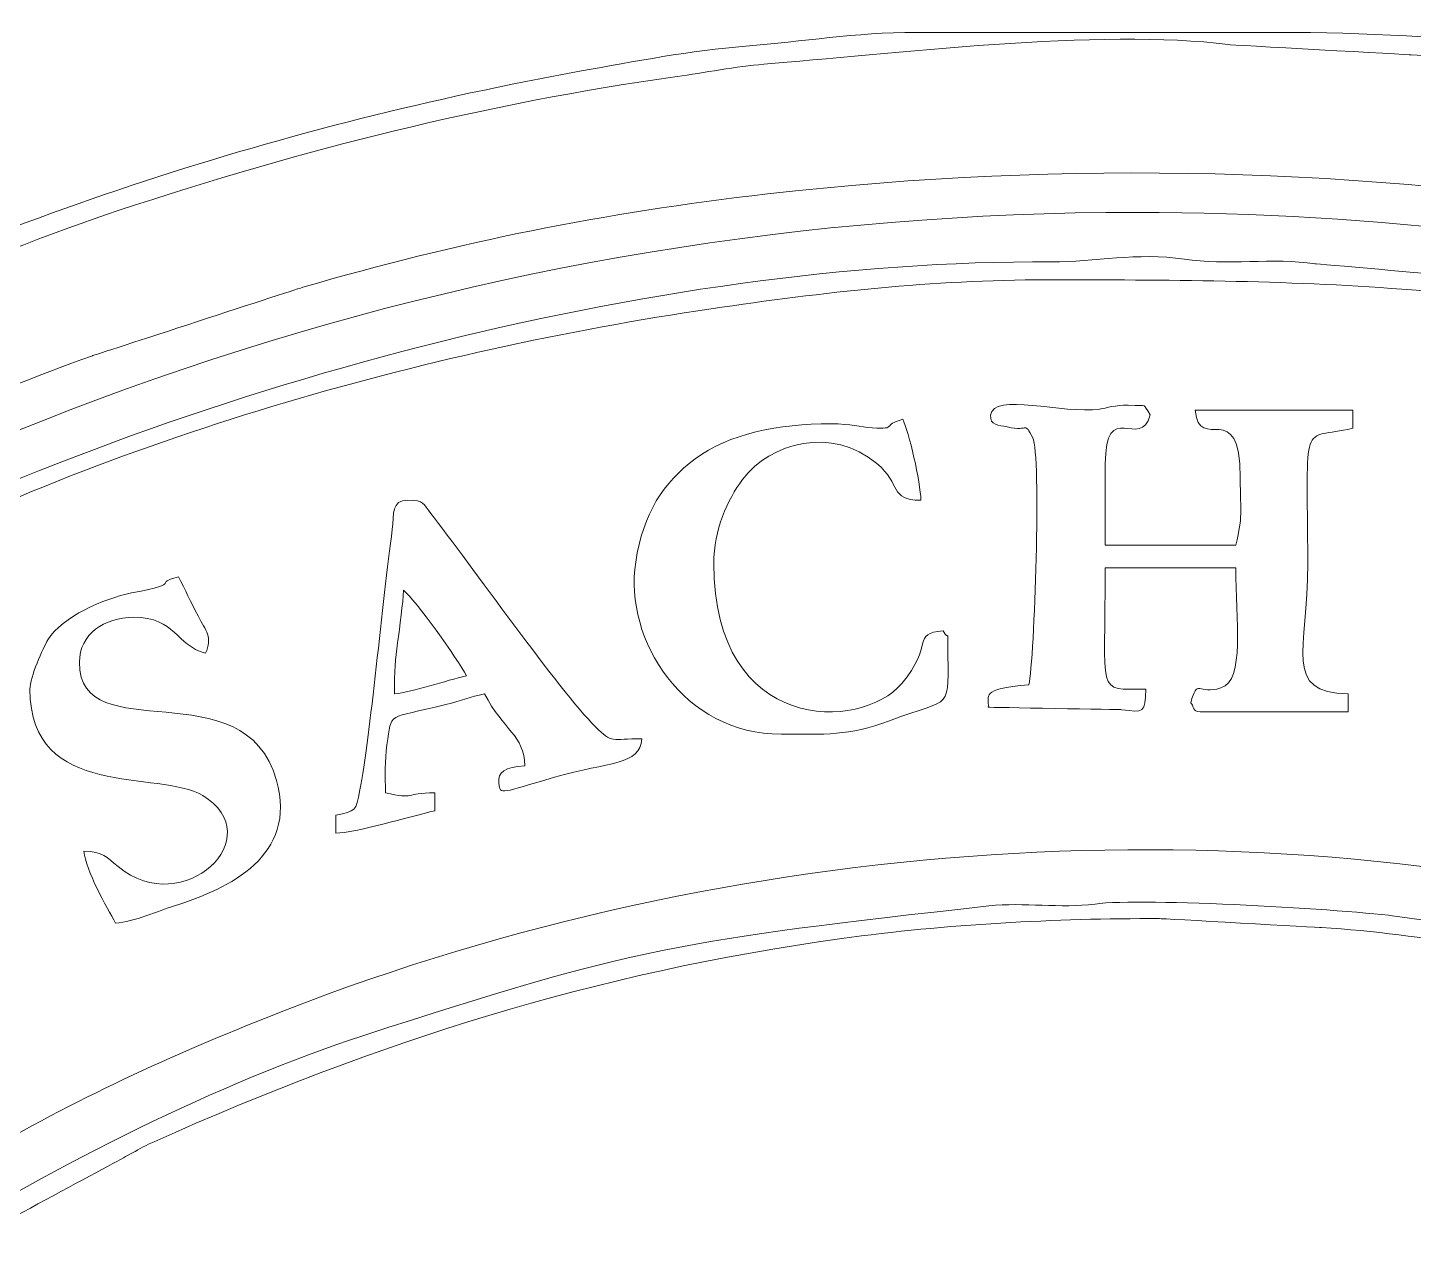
# Model space of a CAD drawing. Header units: inches. Extents: x -12.2 to 15.6, y -12.7 to 11.4.
# Drawn here: x -4.46 to 0.69, y 6.68 to 11.21 of the extents above; entities that cross this region are included whole.
import ezdxf

# ---------------------------------------------------------------- set-up
doc = ezdxf.new("R2010")
doc.units = ezdxf.units.IN
doc.header["$MEASUREMENT"] = 0
doc.layers.add('Layer 1', color=7, linetype='Continuous')

msp = doc.modelspace()

# ---------------------------------------------------------------- linework, layer by layer
at = {"layer": 'Layer 1', "color": 6, "lineweight": 9}
for points, knots in [([(-1.7912, 11.1415), (-1.7912, 11.1415), (-1.5734, 11.1586), (-1.3909, 11.193), (-1.1573, 11.193)], [0.97368421, 0.97368421, 0.97368421, 0.97368421, 0.97368422, 1, 1, 1, 1]), ([(-1.7243, 11.0746), (-1.7243, 11.0746), (-1.2815, 11.11), (-0.4582, 11.2103), (0.0007, 11.1474)], [0.27868852, 0.27868852, 0.27868852, 0.27868852, 0.27868853, 0.29508197, 0.29508197, 0.29508197, 0.29508197]), ([(0.3077, 11.193), (0.3077, 11.193), (0.9478, 11.1784), (1.5341, 11.1209), (2.3367, 10.9258)], [0.01315789, 0.01315789, 0.01315789, 0.01315789, 0.0131579, 0.02631579, 0.02631579, 0.02631579, 0.02631579]), ([(-2.4016, 11.0498), (-2.4016, 11.0498), (-2.2104, 11.0846), (-1.9897, 11.126), (-1.7912, 11.1415)], [0.96052632, 0.96052632, 0.96052632, 0.96052632, 0.96052633, 0.97368421, 0.97368421, 0.97368421, 0.97368421]), ([(0.0007, 11.1474), (0.0007, 11.1474), (0.0007, 11.1474), (0.6816, 11.1096), (0.6816, 11.1096)], [0.29508197, 0.29508197, 0.29508197, 0.29508197, 0.29508198, 0.31147541, 0.31147541, 0.31147541, 0.31147541]), ([(-2.0462, 11.0288), (-2.0462, 11.0288), (-1.9505, 11.0421), (-1.8223, 11.0668), (-1.7243, 11.0746)], [0.26229508, 0.26229508, 0.26229508, 0.26229508, 0.26229509, 0.27868852, 0.27868852, 0.27868852, 0.27868852]), ([(0.6816, 11.1096), (0.6816, 11.1096), (1.3932, 11.079), (2.1451, 10.8965), (2.8345, 10.7215)], [0.31147541, 0.31147541, 0.31147541, 0.31147541, 0.31147542, 0.32786885, 0.32786885, 0.32786885, 0.32786885]), ([(-5.5705, 10.0062), (-5.5705, 10.0062), (-4.5705, 10.5062), (-3.5047, 10.8493), (-2.4016, 11.0498)], [0.94736842, 0.94736842, 0.94736842, 0.94736842, 0.94736843, 0.96052632, 0.96052632, 0.96052632, 0.96052632]), ([(-4.1225, 10.5308), (-4.1225, 10.5308), (-3.4378, 10.7569), (-2.762, 10.9288), (-2.0462, 11.0288)], [0.24590164, 0.24590164, 0.24590164, 0.24590164, 0.24590165, 0.26229508, 0.26229508, 0.26229508, 0.26229508]), ([(4.5876, 9.5494), (4.5876, 9.5494), (2.7393, 10.4735), (0.5162, 10.8472), (-1.7104, 10.5927)], [0.70175439, 0.70175439, 0.70175439, 0.70175439, 0.7017544, 0.71929825, 0.71929825, 0.71929825, 0.71929825]), ([(-1.7104, 10.5927), (-1.7104, 10.5927), (-2.3257, 10.5223), (-2.8569, 10.4142), (-3.4367, 10.2462)], [0.71929825, 0.71929825, 0.71929825, 0.71929825, 0.71929826, 0.73684211, 0.73684211, 0.73684211, 0.73684211]), ([(-7.044, 8.2703), (-7.044, 8.2703), (-5.0985, 9.7233), (-2.7901, 10.5244), (-0.3382, 10.5244)], [0.45614035, 0.45614035, 0.45614035, 0.45614035, 0.45614036, 0.47368421, 0.47368421, 0.47368421, 0.47368421]), ([(-5.9145, 9.7485), (-5.9145, 9.7485), (-5.4914, 10.0017), (-4.5681, 10.3836), (-4.1225, 10.5308)], [0.2295082, 0.2295082, 0.2295082, 0.2295082, 0.22950821, 0.24590164, 0.24590164, 0.24590164, 0.24590164]), ([(-0.3382, 10.5244), (-0.3382, 10.5244), (1.4431, 10.5244), (3.1412, 10.097), (4.6935, 9.3209)], [0.47368421, 0.47368421, 0.47368421, 0.47368421, 0.47368422, 0.49122807, 0.49122807, 0.49122807, 0.49122807]), ([(-0.6556, 10.3403), (-0.6556, 10.3403), (-2.1476, 10.3489), (-3.8926, 9.8673), (-5.186, 9.2206)], [0.79245283, 0.79245283, 0.79245283, 0.79245283, 0.79245284, 0.81132075, 0.81132075, 0.81132075, 0.81132075]), ([(-0.1614, 10.3502), (-0.1614, 10.3502), (-0.339, 10.3771), (-0.4923, 10.3394), (-0.6556, 10.3403)], [0.77358491, 0.77358491, 0.77358491, 0.77358491, 0.77358492, 0.79245283, 0.79245283, 0.79245283, 0.79245283]), ([(0.3234, 10.3335), (0.3234, 10.3335), (0.1717, 10.3564), (-0.0078, 10.327), (-0.1614, 10.3502)], [0.75471698, 0.75471698, 0.75471698, 0.75471698, 0.75471699, 0.77358491, 0.77358491, 0.77358491, 0.77358491]), ([(0.8, 10.2919), (0.8, 10.2919), (0.8, 10.2919), (0.3234, 10.3335), (0.3234, 10.3335)], [0.73584906, 0.73584906, 0.73584906, 0.73584906, 0.73584907, 0.75471698, 0.75471698, 0.75471698, 0.75471698]), ([(-3.4367, 10.2462), (-3.4367, 10.2462), (-3.4367, 10.2462), (-4.2186, 9.9916), (-4.2186, 9.9916)], [0.73684211, 0.73684211, 0.73684211, 0.73684211, 0.73684212, 0.75438596, 0.75438596, 0.75438596, 0.75438596]), ([(-1.919, 10.1662), (-1.919, 10.1662), (-1.4982, 10.2281), (-1.1022, 10.2737), (-0.6725, 10.2737)], [0.96363636, 0.96363636, 0.96363636, 0.96363636, 0.96363637, 1, 1, 1, 1]), ([(0.6468, 10.239), (0.6468, 10.239), (1.2104, 10.1952), (1.7948, 10.0866), (2.3332, 9.9528)], [0.01818182, 0.01818182, 0.01818182, 0.01818182, 0.01818183, 0.03636364, 0.03636364, 0.03636364, 0.03636364]), ([(-5.1002, 9.185), (-5.1002, 9.185), (-4.1386, 9.6823), (-2.9925, 10.0081), (-1.919, 10.1662)], [0.94545455, 0.94545455, 0.94545455, 0.94545455, 0.94545456, 0.96363636, 0.96363636, 0.96363636, 0.96363636]), ([(-4.2186, 9.9916), (-4.2186, 9.9916), (-5.0676, 9.6865), (-5.8654, 9.2566), (-6.6206, 8.7663)], [0.75438596, 0.75438596, 0.75438596, 0.75438596, 0.75438597, 0.77192982, 0.77192982, 0.77192982, 0.77192982]), ([(-0.4767, 9.7934), (-0.4767, 9.7934), (-0.6102, 9.7736), (-0.8746, 9.8575), (-0.8812, 9.7703)], [0.80769231, 0.80769231, 0.80769231, 0.80769231, 0.80769232, 0.84615385, 0.84615385, 0.84615385, 0.84615385]), ([(-0.4552, 9.5884), (-0.4552, 9.5884), (-0.4552, 9.8369), (-0.3245, 9.6359), (-0.288, 9.7722)], [0.69230769, 0.69230769, 0.69230769, 0.69230769, 0.6923077, 0.73076923, 0.73076923, 0.73076923, 0.73076923]), ([(-0.1209, 9.7889), (-0.1209, 9.7889), (-0.1071, 9.6239), (0.0463, 9.846), (0.0463, 9.5382), (0.0463, 9.5382), (0.0463, 9.3985), (0.0567, 9.4041), (0.0296, 9.2875)], [0.53846154, 0.53846154, 0.53846154, 0.53846154, 0.53846155, 0.57692308, 0.57692308, 0.57692308, 0.57692309, 0.61538462, 0.61538462, 0.61538462, 0.61538462]), ([(-0.3706, 9.8078), (-0.3706, 9.8078), (-0.4168, 9.8093), (-0.4505, 9.7972), (-0.4767, 9.7934)], [0.76923077, 0.76923077, 0.76923077, 0.76923077, 0.76923078, 0.80769231, 0.80769231, 0.80769231, 0.80769231]), ([(-0.288, 9.7722), (-0.288, 9.7722), (-0.3208, 9.8169), (-0.2871, 9.805), (-0.3706, 9.8078)], [0.73076923, 0.73076923, 0.73076923, 0.73076923, 0.73076924, 0.76923077, 0.76923077, 0.76923077, 0.76923077]), ([(0.4642, 9.7889), (0.4642, 9.7889), (0.4642, 9.7889), (-0.1209, 9.7889), (-0.1209, 9.7889)], [0.5, 0.5, 0.5, 0.5, 0.50000001, 0.53846154, 0.53846154, 0.53846154, 0.53846154]), ([(0.4642, 9.7221), (0.4642, 9.7221), (0.4642, 9.7221), (0.4642, 9.7889), (0.4642, 9.7889)], [0.46153846, 0.46153846, 0.46153846, 0.46153846, 0.46153847, 0.5, 0.5, 0.5, 0.5]), ([(-1.8029, 9.5318), (-1.8029, 9.5318), (-1.6996, 9.6705), (-1.4701, 9.7303), (-1.3044, 9.5917)], [0.6, 0.6, 0.6, 0.6, 0.60000001, 0.66666667, 0.66666667, 0.66666667, 0.66666667]), ([(-1.3212, 9.7237), (-1.3212, 9.7237), (-1.3682, 9.7261), (-1.3972, 9.7388), (-1.4749, 9.7388)], [0.8666667, 0.8666667, 0.8666667, 0.8666667, 0.8666667, 1, 1, 1, 1]), ([(-1.2075, 9.7555), (-1.2075, 9.7555), (-1.2897, 9.7336), (-1.2221, 9.7187), (-1.3212, 9.7237)], [0.8, 0.8, 0.8, 0.8, 0.80000001, 0.86666667, 0.86666667, 0.86666667, 0.86666667]), ([(-1.1406, 9.4546), (-1.1406, 9.4546), (-1.1406, 9.523), (-1.1862, 9.7112), (-1.2075, 9.7555)], [0.73333333, 0.73333333, 0.73333333, 0.73333333, 0.73333334, 0.8, 0.8, 0.8, 0.8]), ([(-0.8812, 9.7703), (-0.8812, 9.7703), (-0.8841, 9.7335), (-0.8522, 9.7344), (-0.8194, 9.7272)], [0.84615385, 0.84615385, 0.84615385, 0.84615385, 0.84615386, 0.88461538, 0.88461538, 0.88461538, 0.88461538]), ([(-0.8194, 9.7272), (-0.8194, 9.7272), (-0.733, 9.7081), (-0.76, 9.751), (-0.7248, 9.6865)], [0.88461538, 0.88461538, 0.88461538, 0.88461538, 0.88461539, 0.92307692, 0.92307692, 0.92307692, 0.92307692]), ([(0.2971, 9.2206), (0.2971, 9.2206), (0.2958, 9.7762), (0.2668, 9.6761), (0.4642, 9.7221)], [0.42307692, 0.42307692, 0.42307692, 0.42307692, 0.42307693, 0.46153846, 0.46153846, 0.46153846, 0.46153846]), ([(-0.7248, 9.6865), (-0.7248, 9.6865), (-0.6924, 9.6271), (-0.7182, 8.8602), (-0.7394, 8.7693)], [0.92307692, 0.92307692, 0.92307692, 0.92307692, 0.92307693, 1, 1, 1, 1]), ([(-1.9794, 9.6081), (-1.9794, 9.6081), (-2.0982, 9.519), (-2.1714, 9.4087), (-2.1997, 9.2253)], [0.06666667, 0.06666667, 0.06666667, 0.06666667, 0.06666668, 0.13333333, 0.13333333, 0.13333333, 0.13333333]), ([(-1.3044, 9.5917), (-1.3044, 9.5917), (-1.2098, 9.5125), (-1.261, 9.4573), (-1.1406, 9.4546)], [0.66666667, 0.66666667, 0.66666667, 0.66666667, 0.66666668, 0.73333333, 0.73333333, 0.73333333, 0.73333333]), ([(-0.4552, 9.2875), (-0.4552, 9.2875), (-0.4552, 9.2875), (-0.4552, 9.5884), (-0.4552, 9.5884)], [0.65384615, 0.65384615, 0.65384615, 0.65384615, 0.65384616, 0.69230769, 0.69230769, 0.69230769, 0.69230769]), ([(-1.2117, 8.7735), (-1.2117, 8.7735), (-1.3623, 8.5959), (-1.9096, 8.5842), (-1.9096, 9.2206), (-1.9096, 9.2206), (-1.9096, 9.3452), (-1.8593, 9.4561), (-1.8029, 9.5318)], [0.4666667, 0.4666667, 0.4666667, 0.4666667, 0.4666667, 0.5333333, 0.5333333, 0.5333333, 0.5333333, 0.6, 0.6, 0.6, 0.6]), ([(-2.9615, 9.4057), (-2.9615, 9.4057), (-2.9918, 9.444), (-2.9831, 9.4546), (-3.0463, 9.4546), (-3.0463, 9.4546), (-3.1093, 9.4546), (-3.0965, 9.4051), (-3.1045, 9.3457)], [0.7222222, 0.7222222, 0.7222222, 0.7222222, 0.7222222, 0.7777778, 0.7777778, 0.7777778, 0.7777778, 0.8333333, 0.8333333, 0.8333333, 0.8333333]), ([(-2.3496, 8.6134), (-2.3496, 8.6134), (-2.4835, 8.7458), (-2.8195, 9.2265), (-2.9615, 9.4057)], [0.66666667, 0.66666667, 0.66666667, 0.66666667, 0.66666668, 0.72222222, 0.72222222, 0.72222222, 0.72222222]), ([(-3.1045, 9.3457), (-3.1045, 9.3457), (-3.1395, 9.0875), (-3.1877, 8.5659), (-3.2243, 8.379)], [0.83333333, 0.83333333, 0.83333333, 0.83333333, 0.83333334, 0.88888889, 0.88888889, 0.88888889, 0.88888889]), ([(0.0296, 9.2875), (0.0296, 9.2875), (0.0296, 9.2875), (-0.4552, 9.2875), (-0.4552, 9.2875)], [0.61538462, 0.61538462, 0.61538462, 0.61538462, 0.61538463, 0.65384615, 0.65384615, 0.65384615, 0.65384615]), ([(-2.1997, 9.2253), (-2.1997, 9.2253), (-2.2448, 8.9342), (-2.0204, 8.5855), (-1.6588, 8.5855)], [0.13333333, 0.13333333, 0.13333333, 0.13333333, 0.13333334, 0.2, 0.2, 0.2, 0.2]), ([(0.4475, 8.7359), (0.4475, 8.7359), (0.2015, 8.7414), (0.2978, 8.8903), (0.2971, 9.2206)], [0.38461538, 0.38461538, 0.38461538, 0.38461538, 0.38461539, 0.42307692, 0.42307692, 0.42307692, 0.42307692]), ([(-3.8988, 9.1705), (-3.8988, 9.1705), (-4.0036, 9.1425), (-3.8662, 9.1515), (-4.0727, 9.1104)], [0.73333333, 0.73333333, 0.73333333, 0.73333333, 0.73333334, 0.8, 0.8, 0.8, 0.8]), ([(-3.826, 9.0257), (-3.826, 9.0257), (-3.8542, 9.0795), (-3.8731, 9.1218), (-3.8988, 9.1705)], [0.66666667, 0.66666667, 0.66666667, 0.66666667, 0.66666668, 0.73333333, 0.73333333, 0.73333333, 0.73333333]), ([(-0.3048, 8.7526), (-0.3048, 8.7526), (-0.4933, 8.7526), (-0.4552, 8.7257), (-0.4552, 9.2039)], [0.11538462, 0.11538462, 0.11538462, 0.11538462, 0.11538463, 0.15384615, 0.15384615, 0.15384615, 0.15384615]), ([(-0.4552, 9.2039), (-0.4552, 9.2039), (-0.4552, 9.2039), (0.0296, 9.2039), (0.0296, 9.2039)], [0.15384615, 0.15384615, 0.15384615, 0.15384615, 0.15384616, 0.19230769, 0.19230769, 0.19230769, 0.19230769]), ([(0.0296, 9.2039), (0.0296, 9.2039), (0.0296, 9.0119), (0.0647, 8.7848), (-0.0254, 8.7574)], [0.19230769, 0.19230769, 0.19230769, 0.19230769, 0.1923077, 0.23076923, 0.23076923, 0.23076923, 0.23076923]), ([(-3.0847, 8.9247), (-3.0847, 8.9247), (-3.0766, 8.9859), (-3.0641, 9.0726), (-3.063, 9.1203)], [0.2, 0.2, 0.2, 0.2, 0.2, 0.4, 0.4, 0.4, 0.4]), ([(-3.063, 9.1203), (-3.063, 9.1203), (-3.0187, 9.0879), (-2.8606, 8.8625), (-2.829, 8.8028)], [0.4, 0.4, 0.4, 0.4, 0.4, 0.6, 0.6, 0.6, 0.6]), ([(-4.0727, 9.1104), (-4.0727, 9.1104), (-4.177, 9.0896), (-4.3295, 9.0231), (-4.3837, 8.9366)], [0.8, 0.8, 0.8, 0.8, 0.80000001, 0.86666667, 0.86666667, 0.86666667, 0.86666667]), ([(-4.2666, 8.8529), (-4.2666, 8.8529), (-4.2666, 8.9575), (-4.1739, 9.02), (-4.066, 9.02), (-4.066, 9.02), (-3.907, 9.02), (-3.9095, 8.9159), (-3.7985, 8.8863)], [0.4666667, 0.4666667, 0.4666667, 0.4666667, 0.4666667, 0.5333333, 0.5333333, 0.5333333, 0.5333333, 0.6, 0.6, 0.6, 0.6]), ([(-3.7985, 8.8863), (-3.7985, 8.8863), (-3.7704, 8.945), (-3.7968, 8.97), (-3.826, 9.0257)], [0.6, 0.6, 0.6, 0.6, 0.60000001, 0.66666667, 0.66666667, 0.66666667, 0.66666667]), ([(-1.057, 8.9699), (-1.057, 8.9699), (-1.1779, 8.9598), (-1.0896, 8.9176), (-1.2117, 8.7735)], [0.4, 0.4, 0.4, 0.4, 0.40000001, 0.46666667, 0.46666667, 0.46666667, 0.46666667]), ([(-1.0403, 8.9198), (-1.0403, 8.9198), (-1.0403, 8.9837), (-1.0352, 8.9258), (-1.057, 8.9699)], [0.33333333, 0.33333333, 0.33333333, 0.33333333, 0.33333334, 0.4, 0.4, 0.4, 0.4]), ([(-4.3837, 8.9366), (-4.3837, 8.9366), (-4.4024, 8.9067), (-4.4505, 8.7968), (-4.4505, 8.7526)], [0.8666667, 0.8666667, 0.8666667, 0.8666667, 0.8666667, 1, 1, 1, 1]), ([(-1.2575, 8.6355), (-1.2575, 8.6355), (-1.0131, 8.7273), (-1.0403, 8.6632), (-1.0403, 8.9198)], [0.26666667, 0.26666667, 0.26666667, 0.26666667, 0.26666668, 0.33333333, 0.33333333, 0.33333333, 0.33333333]), ([(-3.5344, 8.4142), (-3.5344, 8.4142), (-3.6519, 8.8349), (-4.2666, 8.5223), (-4.2666, 8.8529)], [0.4, 0.4, 0.4, 0.4, 0.40000001, 0.46666667, 0.46666667, 0.46666667, 0.46666667]), ([(-2.829, 8.8028), (-2.829, 8.8028), (-2.9035, 8.7854), (-3.0282, 8.7416), (-3.0964, 8.7359)], [0.6, 0.6, 0.6, 0.6, 0.6, 1, 1, 1, 1]), ([(-0.3935, 8.6768), (-0.3935, 8.6768), (-0.3123, 8.6651), (-0.3067, 8.6653), (-0.3048, 8.7526)], [0.07692308, 0.07692308, 0.07692308, 0.07692308, 0.07692309, 0.11538462, 0.11538462, 0.11538462, 0.11538462]), ([(-0.0254, 8.7574), (-0.0254, 8.7574), (-0.1101, 8.7316), (-0.1127, 8.7956), (-0.1376, 8.7025)], [0.23076923, 0.23076923, 0.23076923, 0.23076923, 0.23076924, 0.26923077, 0.26923077, 0.26923077, 0.26923077]), ([(-2.9057, 8.6956), (-2.9057, 8.6956), (-2.8436, 8.7111), (-2.8156, 8.7234), (-2.7621, 8.7359)], [0.33333333, 0.33333333, 0.33333333, 0.33333333, 0.33333334, 0.38888889, 0.38888889, 0.38888889, 0.38888889]), ([(-2.7621, 8.7359), (-2.7621, 8.7359), (-2.6904, 8.6004), (-2.6142, 8.5813), (-2.6117, 8.4685)], [0.38888889, 0.38888889, 0.38888889, 0.38888889, 0.3888889, 0.44444444, 0.44444444, 0.44444444, 0.44444444]), ([(-0.1376, 8.7025), (-0.1376, 8.7025), (-0.118, 8.6743), (-0.1352, 8.669), (-0.0874, 8.669)], [0.26923077, 0.26923077, 0.26923077, 0.26923077, 0.26923078, 0.30769231, 0.30769231, 0.30769231, 0.30769231]), ([(0.4475, 8.669), (0.4475, 8.669), (0.4475, 8.669), (0.4475, 8.7359), (0.4475, 8.7359)], [0.34615385, 0.34615385, 0.34615385, 0.34615385, 0.34615386, 0.38461538, 0.38461538, 0.38461538, 0.38461538]), ([(-3.1242, 8.5464), (-3.1242, 8.5464), (-3.1063, 8.6725), (-3.1277, 8.6399), (-2.9057, 8.6956)], [0.27777778, 0.27777778, 0.27777778, 0.27777778, 0.27777779, 0.33333333, 0.33333333, 0.33333333, 0.33333333]), ([(-0.8898, 8.6857), (-0.8898, 8.6857), (-0.8898, 8.6857), (-0.3935, 8.6768), (-0.3935, 8.6768)], [0.03846154, 0.03846154, 0.03846154, 0.03846154, 0.03846155, 0.07692308, 0.07692308, 0.07692308, 0.07692308]), ([(-0.0874, 8.669), (-0.0874, 8.669), (-0.0874, 8.669), (0.4475, 8.669), (0.4475, 8.669)], [0.30769231, 0.30769231, 0.30769231, 0.30769231, 0.30769232, 0.34615385, 0.34615385, 0.34615385, 0.34615385]), ([(-2.177, 8.5687), (-2.177, 8.5687), (-2.2916, 8.5687), (-2.2856, 8.5501), (-2.3496, 8.6134)], [0.61111111, 0.61111111, 0.61111111, 0.61111111, 0.61111112, 0.66666667, 0.66666667, 0.66666667, 0.66666667]), ([(-1.6588, 8.5855), (-1.6588, 8.5855), (-1.4964, 8.5855), (-1.4101, 8.5782), (-1.2575, 8.6355)], [0.2, 0.2, 0.2, 0.2, 0.20000001, 0.26666667, 0.26666667, 0.26666667, 0.26666667]), ([(-3.1299, 8.3682), (-3.1299, 8.3682), (-3.1299, 8.4296), (-3.1327, 8.4868), (-3.1242, 8.5464)], [0.22222222, 0.22222222, 0.22222222, 0.22222222, 0.22222223, 0.27777778, 0.27777778, 0.27777778, 0.27777778]), ([(-2.502, 8.4256), (-2.502, 8.4256), (-2.2958, 8.4848), (-2.1853, 8.4687), (-2.177, 8.5687)], [0.55555556, 0.55555556, 0.55555556, 0.55555556, 0.55555557, 0.61111111, 0.61111111, 0.61111111, 0.61111111]), ([(-2.6117, 8.4685), (-2.6117, 8.4685), (-2.6871, 8.4622), (-2.7136, 8.4469), (-2.7084, 8.4036)], [0.44444444, 0.44444444, 0.44444444, 0.44444444, 0.44444445, 0.5, 0.5, 0.5, 0.5]), ([(-3.9135, 7.9482), (-3.9135, 7.9482), (-3.7081, 8.0125), (-3.4561, 8.1337), (-3.5344, 8.4142)], [0.33333333, 0.33333333, 0.33333333, 0.33333333, 0.33333334, 0.4, 0.4, 0.4, 0.4]), ([(-2.7084, 8.4036), (-2.7084, 8.4036), (-2.7029, 8.3574), (-2.7007, 8.3686), (-2.502, 8.4256)], [0.5, 0.5, 0.5, 0.5, 0.50000001, 0.55555556, 0.55555556, 0.55555556, 0.55555556]), ([(-3.8087, 8.358), (-3.8087, 8.358), (-3.5567, 8.2069), (-3.8779, 7.894), (-4.1233, 8.0936)], [0.06666667, 0.06666667, 0.06666667, 0.06666667, 0.06666668, 0.13333333, 0.13333333, 0.13333333, 0.13333333]), ([(-3.5788, 7.53), (-3.5788, 7.53), (-1.9291, 8.1893), (-0.0179, 8.3488), (1.7113, 7.9102)], [0.41860465, 0.41860465, 0.41860465, 0.41860465, 0.41860466, 0.44186047, 0.44186047, 0.44186047, 0.44186047]), ([(-3.2243, 8.379), (-3.2243, 8.379), (-3.2403, 8.2968), (-3.2386, 8.3021), (-3.3137, 8.2846)], [0.8888889, 0.8888889, 0.8888889, 0.8888889, 0.8888889, 1, 1, 1, 1]), ([(-2.946, 8.3682), (-2.946, 8.3682), (-3.0615, 8.3682), (-3.0167, 8.3418), (-3.1299, 8.3682)], [0.16666667, 0.16666667, 0.16666667, 0.16666667, 0.16666668, 0.22222222, 0.22222222, 0.22222222, 0.22222222]), ([(-2.946, 8.3013), (-2.946, 8.3013), (-2.946, 8.3013), (-2.946, 8.3682), (-2.946, 8.3682)], [0.11111111, 0.11111111, 0.11111111, 0.11111111, 0.11111112, 0.16666667, 0.16666667, 0.16666667, 0.16666667]), ([(-3.3137, 8.2177), (-3.3137, 8.2177), (-3.2441, 8.2193), (-3.0413, 8.2791), (-2.946, 8.3013)], [0.05555556, 0.05555556, 0.05555556, 0.05555556, 0.05555557, 0.11111111, 0.11111111, 0.11111111, 0.11111111]), ([(-4.1233, 8.0936), (-4.1233, 8.0936), (-4.168, 8.1299), (-4.1758, 8.1492), (-4.2499, 8.1509)], [0.13333333, 0.13333333, 0.13333333, 0.13333333, 0.13333334, 0.2, 0.2, 0.2, 0.2]), ([(-4.2499, 8.1509), (-4.2499, 8.1509), (-4.2439, 8.0787), (-4.1647, 7.9437), (-4.1329, 7.8834)], [0.2, 0.2, 0.2, 0.2, 0.20000001, 0.26666667, 0.26666667, 0.26666667, 0.26666667]), ([(-4.1329, 7.8834), (-4.1329, 7.8834), (-4.0629, 7.8892), (-3.9741, 7.9293), (-3.9135, 7.9482)], [0.26666667, 0.26666667, 0.26666667, 0.26666667, 0.26666668, 0.33333333, 0.33333333, 0.33333333, 0.33333333]), ([(-0.8874, 7.9478), (-0.8874, 7.9478), (-2.0358, 7.8193), (-2.1984, 7.7946), (-3.2135, 7.4656)], [0.76190476, 0.76190476, 0.76190476, 0.76190476, 0.76190477, 0.78571429, 0.78571429, 0.78571429, 0.78571429]), ([(-0.4932, 7.9548), (-0.4932, 7.9548), (-0.6222, 7.9372), (-0.7574, 7.9624), (-0.8874, 7.9478)], [0.73809524, 0.73809524, 0.73809524, 0.73809524, 0.73809525, 0.76190476, 0.76190476, 0.76190476, 0.76190476]), ([(0.6388, 7.9076), (0.6388, 7.9076), (0.4491, 7.9347), (-0.3157, 7.9792), (-0.4932, 7.9548)], [0.71428571, 0.71428571, 0.71428571, 0.71428571, 0.71428572, 0.73809524, 0.73809524, 0.73809524, 0.73809524]), ([(-1.4346, 7.8264), (-1.4346, 7.8264), (-1.0445, 7.8803), (-0.6415, 7.9013), (-0.254, 7.9007)], [0.928039702, 0.928039702, 0.928039702, 0.928039702, 0.928039712, 0.929280397, 0.929280397, 0.929280397, 0.929280397]), ([(-0.254, 7.9007), (-0.254, 7.9007), (-0.254, 7.9007), (0.3477, 7.8672), (0.3477, 7.8672)], [0.929280397, 0.929280397, 0.929280397, 0.929280397, 0.929280407, 0.930521092, 0.930521092, 0.930521092, 0.930521092]), ([(2.8785, 7.339), (2.8785, 7.339), (2.0346, 7.6764), (1.5073, 7.7835), (0.6388, 7.9076)], [0.69047619, 0.69047619, 0.69047619, 0.69047619, 0.6904762, 0.71428571, 0.71428571, 0.71428571, 0.71428571]), ([(-3.9896, 7.0715), (-3.9896, 7.0715), (-3.1559, 7.4443), (-2.3573, 7.6988), (-1.4346, 7.8264)], [0.926799007, 0.926799007, 0.926799007, 0.926799007, 0.926799017, 0.928039702, 0.928039702, 0.928039702, 0.928039702]), ([(0.3477, 7.8672), (0.3477, 7.8672), (0.5439, 7.8563), (0.732, 7.8271), (0.9038, 7.8048)], [0.930521092, 0.930521092, 0.930521092, 0.930521092, 0.930521102, 0.931761787, 0.931761787, 0.931761787, 0.931761787]), ([(-4.6708, 7.0006), (-4.6708, 7.0006), (-4.3287, 7.2077), (-3.9509, 7.3813), (-3.5788, 7.53)], [0.39534884, 0.39534884, 0.39534884, 0.39534884, 0.39534885, 0.41860465, 0.41860465, 0.41860465, 0.41860465]), ([(-3.2135, 7.4656), (-3.2135, 7.4656), (-3.7429, 7.2939), (-4.3679, 6.9782), (-4.8382, 6.6832)], [0.78571429, 0.78571429, 0.78571429, 0.78571429, 0.7857143, 0.80952381, 0.80952381, 0.80952381, 0.80952381]), ([(-4.0884, 7.0199), (-4.0884, 7.0199), (-4.0397, 7.0462), (-4.0437, 7.0473), (-3.9896, 7.0715)], [0.925558313, 0.925558313, 0.925558313, 0.925558313, 0.925558323, 0.926799007, 0.926799007, 0.926799007, 0.926799007]), ([(-4.6961, 6.6915), (-4.6961, 6.6915), (-4.6961, 6.6915), (-4.0884, 7.0199), (-4.0884, 7.0199)], [0.924317618, 0.924317618, 0.924317618, 0.924317618, 0.924317628, 0.925558313, 0.925558313, 0.925558313, 0.925558313])]:
    msp.add_open_spline(points, degree=3, knots=knots, dxfattribs=at)
for points in [[(-1.1573, 11.193), (-1.1573, 11.193), (0.3077, 11.193), (0.3077, 11.193)], [(-0.6725, 10.2737), (-0.2353, 10.2737), (0.2164, 10.2724), (0.6468, 10.239)], [(-1.4749, 9.7388), (-1.6705, 9.7388), (-1.8532, 9.7026), (-1.9794, 9.6081)], [(-3.0964, 8.7359), (-3.0964, 8.8191), (-3.0924, 8.8664), (-3.0847, 8.9247)], [(-4.4505, 8.7526), (-4.4505, 8.3374), (-3.9705, 8.4549), (-3.8087, 8.358)], [(-0.7394, 8.7693), (-0.9249, 8.7539), (-0.8864, 8.7273), (-0.8898, 8.6857)], [(-3.3137, 8.2846), (-3.3137, 8.2846), (-3.3137, 8.2177), (-3.3137, 8.2177)]]:
    msp.add_open_spline(points, degree=3, dxfattribs=at)

doc.saveas('drawing.dxf')
